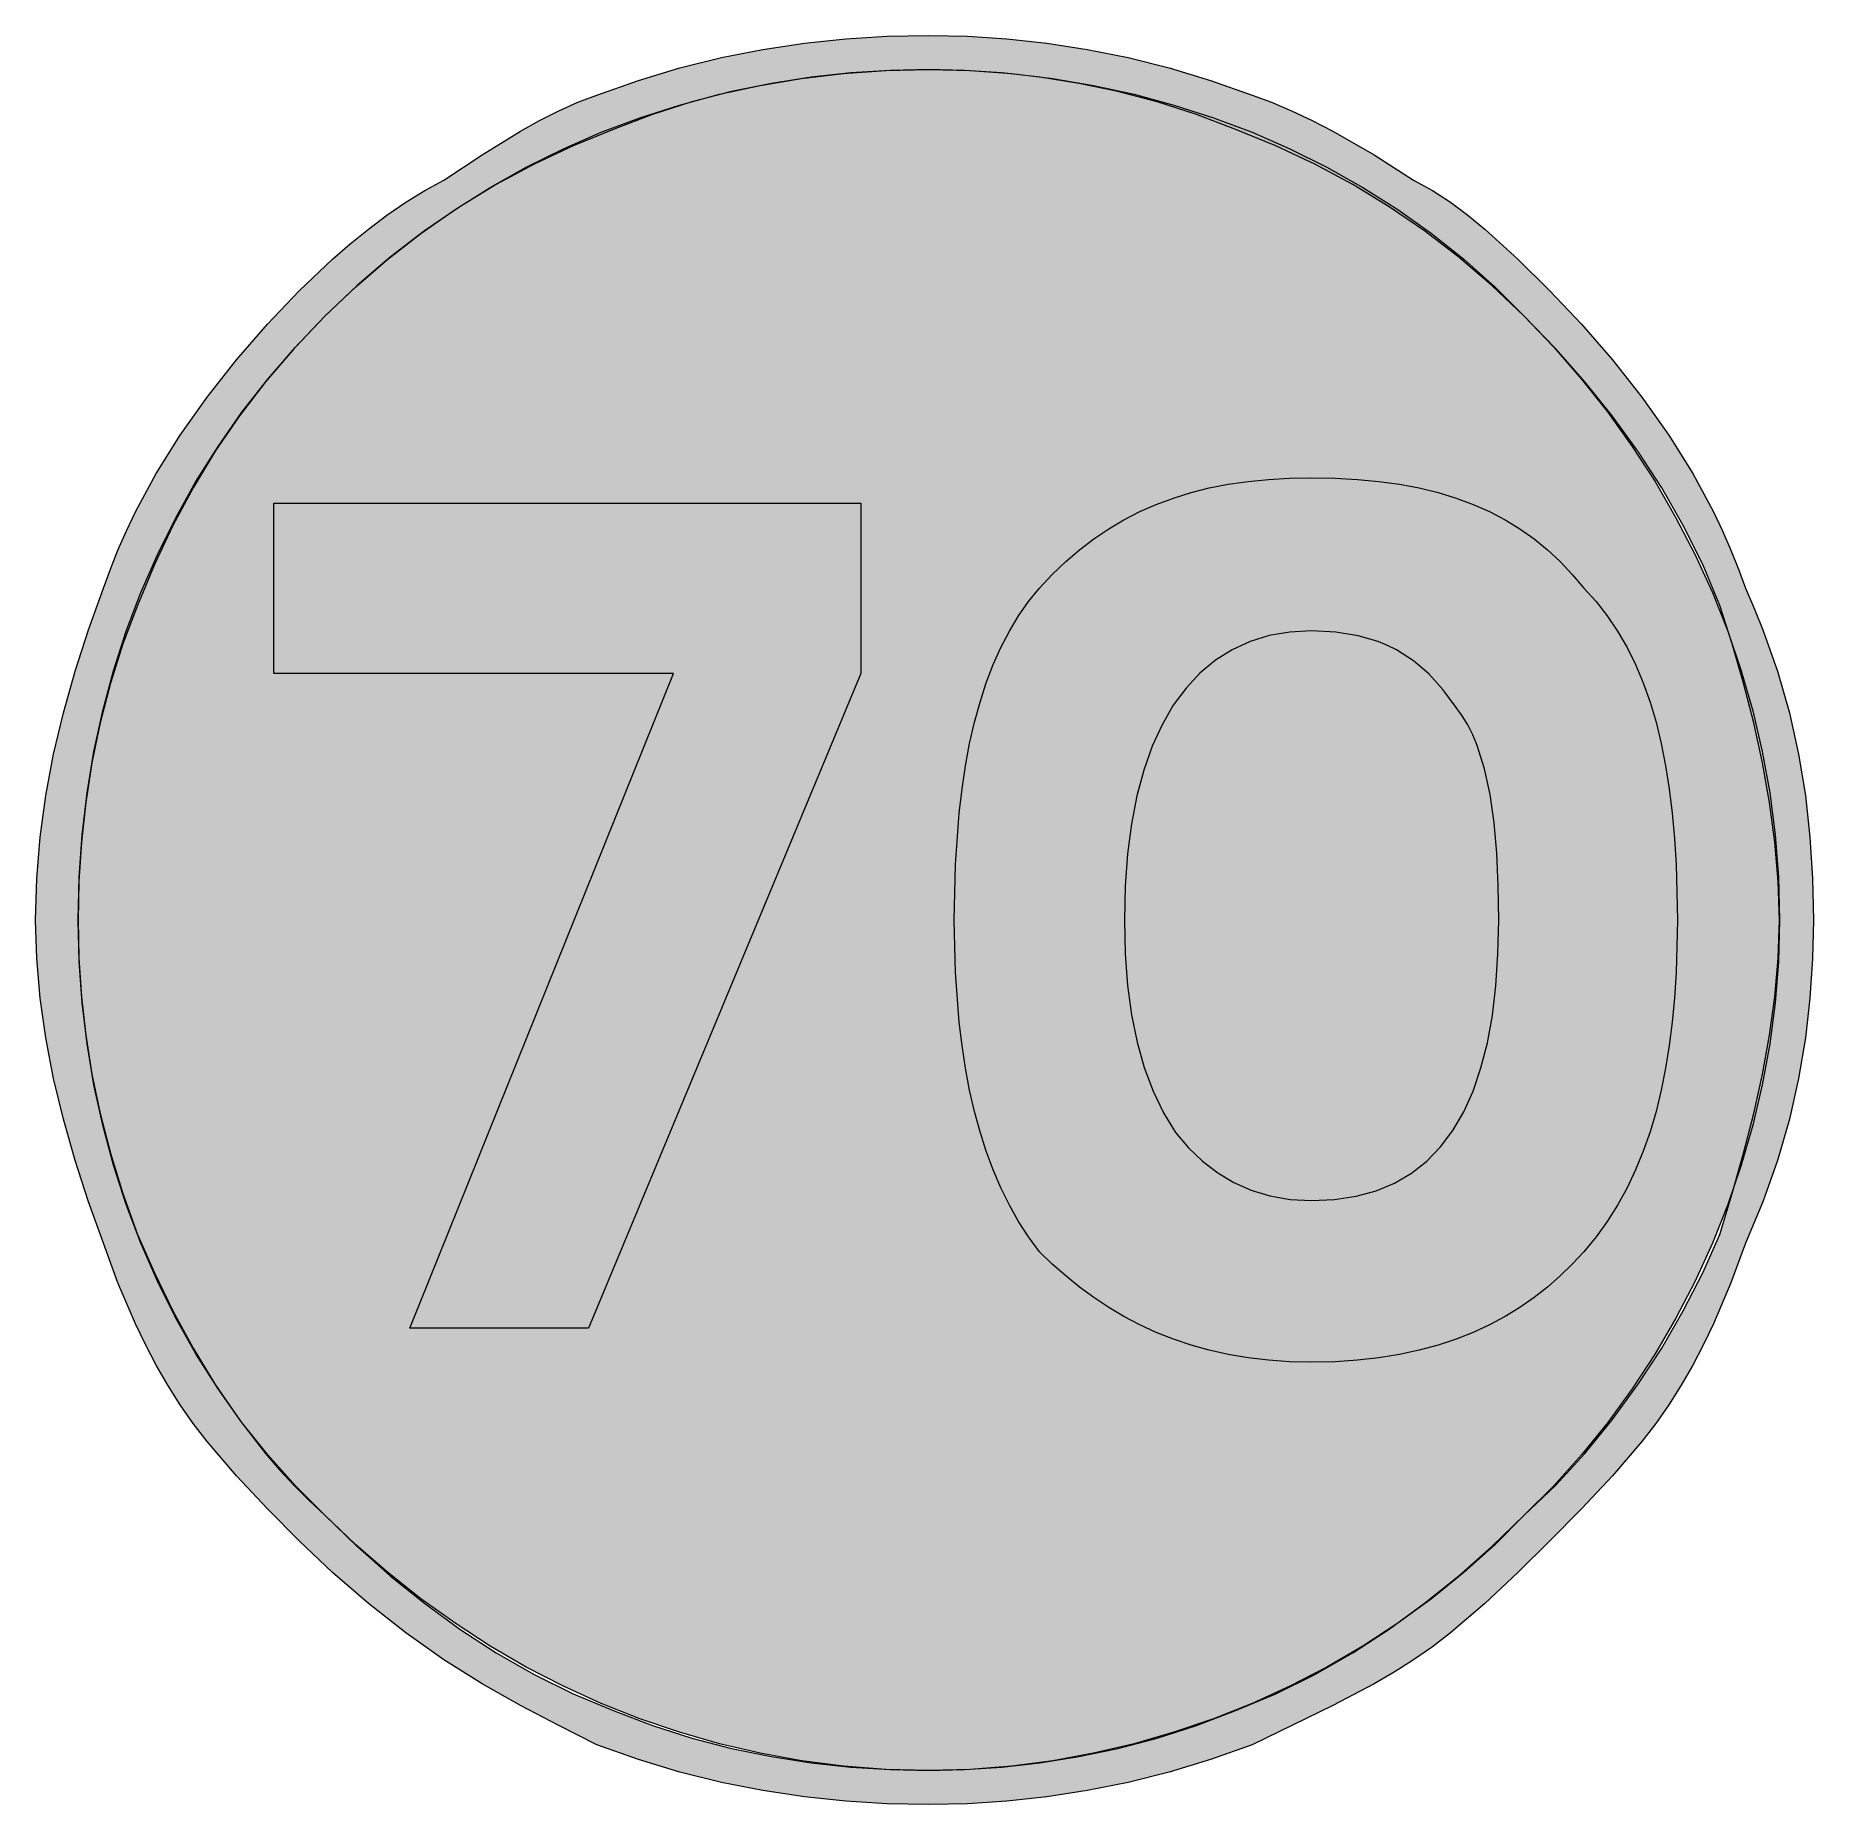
# Model space of a CAD drawing. Header units: metres. Extents: x 158 to 409, y 12 to 261.
import ezdxf

# ---------------------------------------------------------------- set-up
doc = ezdxf.new("R2010")
doc.units = ezdxf.units.M
doc.layers.add('FILL_BLACK_000000', color=7, linetype='Continuous', true_color=0x000000)
doc.layers.add('FILL_YELLOW_FFFF00', color=7, linetype='Continuous', true_color=0xffff00)

msp = doc.modelspace()

# ---------------------------------------------------------------- hatches: boundary and pattern name
at = {"layer": 'FILL_BLACK_000000', "true_color": 0x000000}
h = msp.add_hatch(color=7, dxfattribs=at)
h.dxf.hatch_style = 1
h.paths.add_polyline_path([(408.32, 125.31), (407.67, 119.68), (406.71, 113.97), (405.41, 108.21), (403.75, 102.4), (401.69, 96.57), (399.21, 90.72), (397.18, 85.13), (394.71, 79.32), (393.3, 76.4), (391.78, 73.51), (390.15, 70.67), (388.41, 67.92), (386.56, 65.27), (384.6, 62.73), (380.46, 57.87), (376.09, 53.24), (371.61, 48.72), (367.09, 44.24), (362.46, 39.87), (357.6, 35.73), (355.06, 33.77), (352.41, 31.92), (349.66, 30.17), (346.82, 28.53), (341.01, 25.47), (329.61, 19.92), (323.76, 17.84), (317.93, 16.08), (312.12, 14.63), (306.36, 13.47), (300.65, 12.6), (295.02, 11.99), (289.46, 11.63), (284.01, 11.52), (278.16, 11.63), (272.31, 11.99), (266.46, 12.6), (260.61, 13.47), (254.76, 14.63), (248.91, 16.08), (243.06, 17.84), (237.21, 19.92), (231.81, 22.64), (226.41, 25.47), (221.01, 28.53), (215.61, 31.92), (210.23, 35.73), (204.96, 39.87), (199.92, 44.24), (195.21, 48.72), (190.73, 53.24), (186.36, 57.87), (182.22, 62.73), (180.26, 65.27), (178.41, 67.92), (176.67, 70.67), (175.03, 73.51), (173.52, 76.4), (172.11, 79.32), (169.63, 85.13), (167.61, 90.72), (165.47, 96.57), (163.58, 102.4), (161.94, 108.21), (160.56, 113.97), (159.47, 119.68), (158.67, 125.31), (158.18, 130.87), (158.01, 136.32), (158.18, 142.17), (158.67, 148.02), (159.47, 153.87), (160.56, 159.72), (161.94, 165.57), (163.58, 171.42), (165.47, 177.27), (167.61, 183.12), (168.57, 185.82), (169.63, 188.52), (170.82, 191.22), (172.11, 193.92), (175.03, 199.32), (178.41, 204.72), (182.22, 210.1), (186.36, 215.37), (190.73, 220.41), (195.21, 225.12), (199.92, 229.58), (202.4, 231.74), (204.96, 233.82), (207.57, 235.78), (210.23, 237.61), (212.91, 239.26), (215.61, 240.72), (221.01, 244.28), (226.41, 247.62), (229.11, 249.13), (231.81, 250.51), (234.51, 251.71), (237.21, 252.72), (243.06, 254.8), (248.91, 256.56), (254.76, 258.01), (260.61, 259.17), (266.46, 260.04), (272.31, 260.65), (278.16, 261.01), (284.01, 261.12), (289.46, 261.01), (295.02, 260.65), (300.65, 260.04), (306.36, 259.17), (312.12, 258.01), (317.93, 256.56), (323.76, 254.8), (329.61, 252.72), (332.36, 251.71), (335.2, 250.51), (338.09, 249.13), (341.01, 247.62), (346.82, 244.28), (352.41, 240.72), (355.06, 239.26), (357.6, 237.61), (360.07, 235.78), (362.46, 233.82), (367.09, 229.58), (371.61, 225.12), (376.09, 220.41), (380.46, 215.37), (384.6, 210.1), (388.41, 204.72), (391.78, 199.32), (394.71, 193.92), (396, 191.22), (397.18, 188.52), (398.25, 185.82), (399.21, 183.12), (400.5, 180.19), (401.69, 177.27), (403.75, 171.42), (405.41, 165.57), (406.71, 159.72), (407.67, 153.87), (408.32, 148.02), (408.69, 142.17), (408.81, 136.32), (408.69, 130.87), (408.32, 125.31)])
h.paths.add_polyline_path([(403.37, 147.31), (402.62, 152.9), (401.61, 158.52), (400.38, 164.14), (398.95, 169.73), (397.35, 175.27), (395.61, 180.72), (393.19, 186.46), (390.45, 191.99), (387.4, 197.32), (384.06, 202.47), (380.43, 207.45), (376.54, 212.28), (372.4, 216.96), (368.01, 221.52), (363.45, 225.85), (358.77, 229.86), (353.94, 233.56), (348.96, 236.97), (343.81, 240.09), (338.48, 242.95), (332.95, 245.56), (327.21, 247.92), (321.76, 250), (316.24, 251.76), (310.69, 253.21), (305.16, 254.37), (299.68, 255.24), (294.3, 255.85), (289.07, 256.21), (284.01, 256.32), (278.56, 256.21), (273.02, 255.85), (267.43, 255.24), (261.81, 254.37), (256.19, 253.21), (250.6, 251.76), (245.06, 250), (239.61, 247.92), (233.87, 245.56), (228.34, 242.95), (223.01, 240.09), (217.86, 236.97), (212.88, 233.56), (208.05, 229.86), (203.37, 225.85), (198.81, 221.52), (194.48, 216.96), (190.47, 212.28), (186.77, 207.45), (183.36, 202.47), (180.24, 197.32), (177.38, 191.99), (174.77, 186.46), (172.41, 180.72), (170.33, 175.27), (168.57, 169.73), (167.12, 164.14), (165.96, 158.52), (165.09, 152.9), (164.48, 147.31), (164.12, 141.77), (164.01, 136.32), (164.12, 130.92), (164.48, 125.5), (165.09, 120.06), (165.96, 114.57), (167.12, 109.03), (168.57, 103.41), (170.33, 97.72), (172.41, 91.92), (174.77, 86.53), (177.38, 81.18), (180.24, 75.91), (183.36, 70.77), (186.77, 65.8), (190.47, 61.04), (192.43, 58.75), (194.48, 56.53), (196.6, 54.39), (198.81, 52.32), (203.37, 47.93), (208.05, 43.79), (212.88, 39.9), (217.86, 36.27), (223.01, 32.93), (228.34, 29.88), (233.87, 27.14), (239.61, 24.72), (245.06, 22.64), (250.6, 20.88), (256.19, 19.43), (261.81, 18.27), (267.43, 17.4), (273.02, 16.79), (278.56, 16.43), (284.01, 16.32), (289.07, 16.43), (294.3, 16.79), (299.68, 17.4), (305.16, 18.27), (310.69, 19.43), (316.24, 20.88), (321.76, 22.64), (327.21, 24.72), (332.95, 27.14), (338.48, 29.88), (343.81, 32.93), (348.96, 36.27), (353.94, 39.9), (358.77, 43.79), (363.45, 47.93), (368.01, 52.32), (372.4, 56.53), (376.54, 61.04), (380.43, 65.8), (384.06, 70.77), (387.4, 75.91), (390.45, 81.18), (393.19, 86.53), (395.61, 91.92), (397.35, 97.72), (398.95, 103.41), (400.38, 109.03), (401.61, 114.57), (402.62, 120.06), (403.37, 125.5), (403.85, 130.92), (404.01, 136.32), (403.85, 141.77), (403.37, 147.31)], flags=16)
h = msp.add_hatch(color=7, dxfattribs=at)
h.dxf.hatch_style = 1
h.paths.add_polyline_path([(389.21, 125.35), (388.9, 121.92), (388.48, 118.6), (387.96, 115.39), (387.34, 112.3), (386.61, 109.32), (385.77, 106.45), (384.81, 103.69), (383.73, 101.05), (382.52, 98.52), (381.19, 96.1), (379.73, 93.79), (378.14, 91.6), (376.41, 89.52), (374.79, 87.76), (373.09, 86.09), (371.29, 84.52), (369.4, 83.03), (367.41, 81.65), (365.31, 80.37), (363.12, 79.19), (360.81, 78.12), (358.39, 77.16), (355.86, 76.32), (353.2, 75.6), (350.42, 75.01), (347.52, 74.54), (344.48, 74.2), (341.32, 73.99), (338.01, 73.92), (334.92, 73.99), (331.93, 74.2), (329.05, 74.54), (326.27, 75.01), (323.59, 75.6), (321.01, 76.32), (318.52, 77.16), (316.11, 78.12), (313.79, 79.19), (311.55, 80.37), (309.39, 81.65), (307.3, 83.03), (305.28, 84.52), (303.33, 86.09), (301.44, 87.76), (299.61, 89.52), (298.09, 91.6), (296.68, 93.79), (295.38, 96.1), (294.19, 98.52), (293.1, 101.05), (292.12, 103.69), (291.24, 106.45), (290.46, 109.32), (289.78, 112.3), (289.19, 115.39), (288.7, 118.6), (288.3, 121.92), (287.78, 128.89), (287.61, 136.32), (287.78, 144.14), (288.3, 151.39), (288.7, 154.81), (289.19, 158.09), (289.78, 161.22), (290.46, 164.22), (291.24, 167.07), (292.12, 169.79), (293.1, 172.36), (294.19, 174.79), (295.38, 177.09), (296.68, 179.24), (298.09, 181.25), (299.61, 183.12), (301.44, 185.07), (303.33, 186.89), (305.28, 188.57), (307.3, 190.11), (309.39, 191.52), (311.55, 192.8), (313.79, 193.95), (316.11, 194.97), (318.52, 195.86), (321.01, 196.63), (323.59, 197.28), (326.27, 197.8), (329.05, 198.21), (331.93, 198.49), (334.92, 198.66), (338.01, 198.72), (341.32, 198.66), (344.48, 198.49), (347.52, 198.21), (350.42, 197.8), (353.2, 197.28), (355.86, 196.63), (358.39, 195.86), (360.81, 194.97), (363.12, 193.95), (365.31, 192.8), (367.41, 191.52), (369.4, 190.11), (371.29, 188.57), (373.09, 186.89), (374.79, 185.07), (376.41, 183.12), (378.14, 181.25), (379.73, 179.24), (381.19, 177.09), (382.52, 174.79), (383.73, 172.36), (384.81, 169.79), (385.77, 167.07), (386.61, 164.22), (387.34, 161.22), (387.96, 158.09), (388.48, 154.81), (388.9, 151.39), (389.21, 147.84), (389.44, 144.14), (389.61, 136.32), (389.44, 128.89), (389.21, 125.35)])
h.paths.add_polyline_path([(364.15, 145.73), (363.78, 150.03), (363.21, 154.02), (362.42, 157.67), (361.37, 160.96), (360.75, 162.45), (360.05, 163.85), (359.27, 165.14), (358.41, 166.32), (356.55, 168.85), (354.55, 171.04), (352.38, 172.9), (350.01, 174.42), (348.74, 175.05), (347.42, 175.6), (344.57, 176.44), (341.45, 176.95), (338.01, 177.12), (334.94, 176.95), (332.05, 176.45), (329.34, 175.62), (326.8, 174.46), (324.44, 172.97), (322.27, 171.17), (320.3, 169.05), (318.51, 166.62), (316.92, 163.88), (315.53, 160.83), (314.35, 157.48), (313.37, 153.83), (312.61, 149.89), (312.06, 145.65), (311.72, 141.13), (311.61, 136.32), (311.72, 131.54), (312.06, 127.08), (312.62, 122.93), (313.41, 119.07), (314.42, 115.5), (315.66, 112.19), (317.12, 109.13), (318.81, 106.32), (320.67, 104.18), (322.65, 102.29), (324.78, 100.65), (327.06, 99.27), (329.51, 98.18), (332.14, 97.38), (334.97, 96.89), (338.01, 96.72), (341.27, 96.87), (344.31, 97.34), (347.13, 98.11), (349.73, 99.19), (352.11, 100.59), (354.27, 102.29), (356.22, 104.3), (357.96, 106.62), (359.49, 109.25), (360.8, 112.19), (361.91, 115.44), (362.82, 118.99), (363.52, 122.86), (364.01, 127.04), (364.31, 131.52), (364.41, 136.32), (364.35, 141.15), (364.15, 145.73)], flags=16)
h = msp.add_hatch(color=7, dxfattribs=at)
h.dxf.hatch_style = 1
h.paths.add_polyline_path([(248.01, 171.12), (191.61, 171.12), (191.61, 195.12), (274.41, 195.12), (274.41, 171.12), (236.01, 78.72), (210.81, 78.72), (248.01, 171.12)])
at = {"layer": 'FILL_YELLOW_FFFF00', "true_color": 0xffff00}
h = msp.add_hatch(color=7, dxfattribs=at)
h.dxf.hatch_style = 1
h.paths.add_polyline_path([(403.86, 130.47), (403.4, 124.64), (402.64, 118.83), (401.59, 113.07), (400.25, 107.36), (398.63, 101.73), (396.73, 96.17), (394.56, 90.72), (392.12, 85.38), (389.42, 80.16), (386.46, 75.09), (383.25, 70.17), (379.8, 65.42), (376.1, 60.85), (372.17, 56.48), (368.01, 52.32), (363.85, 48.16), (359.48, 44.23), (354.91, 40.53), (350.16, 37.08), (345.24, 33.87), (340.17, 30.91), (334.95, 28.21), (329.61, 25.77), (324.16, 23.6), (318.6, 21.7), (312.97, 20.08), (307.26, 18.74), (301.5, 17.69), (295.69, 16.93), (289.86, 16.47), (284.01, 16.32), (277.96, 16.47), (271.98, 16.93), (266.07, 17.69), (260.23, 18.74), (254.48, 20.08), (248.83, 21.7), (243.27, 23.6), (237.81, 25.77), (232.47, 28.21), (227.24, 30.91), (222.15, 33.87), (217.18, 37.08), (212.36, 40.53), (207.69, 44.23), (203.17, 48.16), (198.81, 52.32), (194.66, 56.48), (190.77, 60.85), (187.13, 65.42), (183.75, 70.17), (180.64, 75.09), (177.78, 80.16), (175.19, 85.38), (172.86, 90.72), (170.8, 96.17), (169.01, 101.73), (167.49, 107.36), (166.24, 113.07), (165.27, 118.83), (164.57, 124.64), (164.15, 130.47), (164.01, 136.32), (164.15, 142.37), (164.57, 148.35), (165.27, 154.26), (166.24, 160.09), (167.49, 165.85), (169.01, 171.5), (170.8, 177.06), (172.86, 182.52), (175.19, 187.86), (177.78, 193.09), (180.64, 198.18), (183.75, 203.14), (187.13, 207.97), (190.77, 212.64), (194.66, 217.16), (198.81, 221.52), (203.17, 225.67), (207.69, 229.56), (212.36, 233.2), (217.18, 236.58), (222.15, 239.69), (227.24, 242.55), (232.47, 245.14), (237.81, 247.47), (243.27, 249.53), (248.83, 251.32), (254.48, 252.84), (260.23, 254.09), (266.07, 255.06), (271.98, 255.76), (277.96, 256.18), (284.01, 256.32), (289.86, 256.18), (295.69, 255.76), (301.5, 255.06), (307.26, 254.09), (312.97, 252.84), (318.6, 251.32), (324.16, 249.53), (329.61, 247.47), (334.95, 245.14), (340.17, 242.55), (345.24, 239.69), (350.16, 236.58), (354.91, 233.2), (359.48, 229.56), (363.85, 225.67), (368.01, 221.52), (372.17, 217.16), (376.1, 212.64), (379.8, 207.97), (383.25, 203.14), (386.46, 198.18), (389.42, 193.09), (392.12, 187.86), (394.56, 182.52), (396.73, 177.06), (398.63, 171.5), (400.25, 165.85), (401.59, 160.09), (402.64, 154.26), (403.4, 148.35), (403.86, 142.37), (404.01, 136.32), (403.86, 130.47)])

# ---------------------------------------------------------------- linework, layer by layer
at = {"layer": 'FILL_BLACK_000000', "lineweight": 0, "true_color": 0x000000}
for points in [[(408.32, 125.31), (407.67, 119.68), (406.71, 113.97), (405.41, 108.21), (403.75, 102.4), (401.69, 96.57), (399.21, 90.72), (397.18, 85.13), (394.71, 79.32), (393.3, 76.4), (391.78, 73.51), (390.15, 70.67), (388.41, 67.92), (386.56, 65.27), (384.6, 62.73), (380.46, 57.87), (376.09, 53.24), (371.61, 48.72), (367.09, 44.24), (362.46, 39.87), (357.6, 35.73), (355.06, 33.77), (352.41, 31.92), (349.66, 30.17), (346.82, 28.53), (341.01, 25.47), (329.61, 19.92), (323.76, 17.84), (317.93, 16.08), (312.12, 14.63), (306.36, 13.47), (300.65, 12.6), (295.02, 11.99), (289.46, 11.63), (284.01, 11.52), (278.16, 11.63), (272.31, 11.99), (266.46, 12.6), (260.61, 13.47), (254.76, 14.63), (248.91, 16.08), (243.06, 17.84), (237.21, 19.92), (231.81, 22.64), (226.41, 25.47), (221.01, 28.53), (215.61, 31.92), (210.23, 35.73), (204.96, 39.87), (199.92, 44.24), (195.21, 48.72), (190.73, 53.24), (186.36, 57.87), (182.22, 62.73), (180.26, 65.27), (178.41, 67.92), (176.67, 70.67), (175.03, 73.51), (173.52, 76.4), (172.11, 79.32), (169.63, 85.13), (167.61, 90.72), (165.47, 96.57), (163.58, 102.4), (161.94, 108.21), (160.56, 113.97), (159.47, 119.68), (158.67, 125.31), (158.18, 130.87), (158.01, 136.32), (158.18, 142.17), (158.67, 148.02), (159.47, 153.87), (160.56, 159.72), (161.94, 165.57), (163.58, 171.42), (165.47, 177.27), (167.61, 183.12), (168.57, 185.82), (169.63, 188.52), (170.82, 191.22), (172.11, 193.92), (175.03, 199.32), (178.41, 204.72), (182.22, 210.1), (186.36, 215.37), (190.73, 220.41), (195.21, 225.12), (199.92, 229.58), (202.4, 231.74), (204.96, 233.82), (207.57, 235.78), (210.23, 237.61), (212.91, 239.26), (215.61, 240.72), (221.01, 244.28), (226.41, 247.62), (229.11, 249.13), (231.81, 250.51), (234.51, 251.71), (237.21, 252.72), (243.06, 254.8), (248.91, 256.56), (254.76, 258.01), (260.61, 259.17), (266.46, 260.04), (272.31, 260.65), (278.16, 261.01), (284.01, 261.12), (289.46, 261.01), (295.02, 260.65), (300.65, 260.04), (306.36, 259.17), (312.12, 258.01), (317.93, 256.56), (323.76, 254.8), (329.61, 252.72), (332.36, 251.71), (335.2, 250.51), (338.09, 249.13), (341.01, 247.62), (346.82, 244.28), (352.41, 240.72), (355.06, 239.26), (357.6, 237.61), (360.07, 235.78), (362.46, 233.82), (367.09, 229.58), (371.61, 225.12), (376.09, 220.41), (380.46, 215.37), (384.6, 210.1), (388.41, 204.72), (391.78, 199.32), (394.71, 193.92), (396, 191.22), (397.18, 188.52), (398.25, 185.82), (399.21, 183.12), (400.5, 180.19), (401.69, 177.27), (403.75, 171.42), (405.41, 165.57), (406.71, 159.72), (407.67, 153.87), (408.32, 148.02), (408.69, 142.17), (408.81, 136.32), (408.69, 130.87)], [(403.37, 147.31), (402.62, 152.9), (401.61, 158.52), (400.38, 164.14), (398.95, 169.73), (397.35, 175.27), (395.61, 180.72), (393.19, 186.46), (390.45, 191.99), (387.4, 197.32), (384.06, 202.47), (380.43, 207.45), (376.54, 212.28), (372.4, 216.96), (368.01, 221.52), (363.45, 225.85), (358.77, 229.86), (353.94, 233.56), (348.96, 236.97), (343.81, 240.09), (338.48, 242.95), (332.95, 245.56), (327.21, 247.92), (321.76, 250), (316.24, 251.76), (310.69, 253.21), (305.16, 254.37), (299.68, 255.24), (294.3, 255.85), (289.07, 256.21), (284.01, 256.32), (278.56, 256.21), (273.02, 255.85), (267.43, 255.24), (261.81, 254.37), (256.19, 253.21), (250.6, 251.76), (245.06, 250), (239.61, 247.92), (233.87, 245.56), (228.34, 242.95), (223.01, 240.09), (217.86, 236.97), (212.88, 233.56), (208.05, 229.86), (203.37, 225.85), (198.81, 221.52), (194.48, 216.96), (190.47, 212.28), (186.77, 207.45), (183.36, 202.47), (180.24, 197.32), (177.38, 191.99), (174.77, 186.46), (172.41, 180.72), (170.33, 175.27), (168.57, 169.73), (167.12, 164.14), (165.96, 158.52), (165.09, 152.9), (164.48, 147.31), (164.12, 141.77), (164.01, 136.32), (164.12, 130.92), (164.48, 125.5), (165.09, 120.06), (165.96, 114.57), (167.12, 109.03), (168.57, 103.41), (170.33, 97.72), (172.41, 91.92), (174.77, 86.53), (177.38, 81.18), (180.24, 75.91), (183.36, 70.77), (186.77, 65.8), (190.47, 61.04), (192.43, 58.75), (194.48, 56.53), (196.6, 54.39), (198.81, 52.32), (203.37, 47.93), (208.05, 43.79), (212.88, 39.9), (217.86, 36.27), (223.01, 32.93), (228.34, 29.88), (233.87, 27.14), (239.61, 24.72), (245.06, 22.64), (250.6, 20.88), (256.19, 19.43), (261.81, 18.27), (267.43, 17.4), (273.02, 16.79), (278.56, 16.43), (284.01, 16.32), (289.07, 16.43), (294.3, 16.79), (299.68, 17.4), (305.16, 18.27), (310.69, 19.43), (316.24, 20.88), (321.76, 22.64), (327.21, 24.72), (332.95, 27.14), (338.48, 29.88), (343.81, 32.93), (348.96, 36.27), (353.94, 39.9), (358.77, 43.79), (363.45, 47.93), (368.01, 52.32), (372.4, 56.53), (376.54, 61.04), (380.43, 65.8), (384.06, 70.77), (387.4, 75.91), (390.45, 81.18), (393.19, 86.53), (395.61, 91.92), (397.35, 97.72), (398.95, 103.41), (400.38, 109.03), (401.61, 114.57), (402.62, 120.06), (403.37, 125.5), (403.85, 130.92), (404.01, 136.32), (403.85, 141.77)], [(389.21, 125.35), (388.9, 121.92), (388.48, 118.6), (387.96, 115.39), (387.34, 112.3), (386.61, 109.32), (385.77, 106.45), (384.81, 103.69), (383.73, 101.05), (382.52, 98.52), (381.19, 96.1), (379.73, 93.79), (378.14, 91.6), (376.41, 89.52), (374.79, 87.76), (373.09, 86.09), (371.29, 84.52), (369.4, 83.03), (367.41, 81.65), (365.31, 80.37), (363.12, 79.19), (360.81, 78.12), (358.39, 77.16), (355.86, 76.32), (353.2, 75.6), (350.42, 75.01), (347.52, 74.54), (344.48, 74.2), (341.32, 73.99), (338.01, 73.92), (334.92, 73.99), (331.93, 74.2), (329.05, 74.54), (326.27, 75.01), (323.59, 75.6), (321.01, 76.32), (318.52, 77.16), (316.11, 78.12), (313.79, 79.19), (311.55, 80.37), (309.39, 81.65), (307.3, 83.03), (305.28, 84.52), (303.33, 86.09), (301.44, 87.76), (299.61, 89.52), (298.09, 91.6), (296.68, 93.79), (295.38, 96.1), (294.19, 98.52), (293.1, 101.05), (292.12, 103.69), (291.24, 106.45), (290.46, 109.32), (289.78, 112.3), (289.19, 115.39), (288.7, 118.6), (288.3, 121.92), (287.78, 128.89), (287.61, 136.32), (287.78, 144.14), (288.3, 151.39), (288.7, 154.81), (289.19, 158.09), (289.78, 161.22), (290.46, 164.22), (291.24, 167.07), (292.12, 169.79), (293.1, 172.36), (294.19, 174.79), (295.38, 177.09), (296.68, 179.24), (298.09, 181.25), (299.61, 183.12), (301.44, 185.07), (303.33, 186.89), (305.28, 188.57), (307.3, 190.11), (309.39, 191.52), (311.55, 192.8), (313.79, 193.95), (316.11, 194.97), (318.52, 195.86), (321.01, 196.63), (323.59, 197.28), (326.27, 197.8), (329.05, 198.21), (331.93, 198.49), (334.92, 198.66), (338.01, 198.72), (341.32, 198.66), (344.48, 198.49), (347.52, 198.21), (350.42, 197.8), (353.2, 197.28), (355.86, 196.63), (358.39, 195.86), (360.81, 194.97), (363.12, 193.95), (365.31, 192.8), (367.41, 191.52), (369.4, 190.11), (371.29, 188.57), (373.09, 186.89), (374.79, 185.07), (376.41, 183.12), (378.14, 181.25), (379.73, 179.24), (381.19, 177.09), (382.52, 174.79), (383.73, 172.36), (384.81, 169.79), (385.77, 167.07), (386.61, 164.22), (387.34, 161.22), (387.96, 158.09), (388.48, 154.81), (388.9, 151.39), (389.21, 147.84), (389.44, 144.14), (389.61, 136.32), (389.44, 128.89)], [(248.01, 171.12), (191.61, 171.12), (191.61, 195.12), (274.41, 195.12), (274.41, 171.12), (236.01, 78.72), (210.81, 78.72)], [(364.15, 145.73), (363.78, 150.03), (363.21, 154.02), (362.42, 157.67), (361.37, 160.96), (360.75, 162.45), (360.05, 163.85), (359.27, 165.14), (358.41, 166.32), (356.55, 168.85), (354.55, 171.04), (352.38, 172.9), (350.01, 174.42), (348.74, 175.05), (347.42, 175.6), (344.57, 176.44), (341.45, 176.95), (338.01, 177.12), (334.94, 176.95), (332.05, 176.45), (329.34, 175.62), (326.8, 174.46), (324.44, 172.97), (322.27, 171.17), (320.3, 169.05), (318.51, 166.62), (316.92, 163.88), (315.53, 160.83), (314.35, 157.48), (313.37, 153.83), (312.61, 149.89), (312.06, 145.65), (311.72, 141.13), (311.61, 136.32), (311.72, 131.54), (312.06, 127.08), (312.62, 122.93), (313.41, 119.07), (314.42, 115.5), (315.66, 112.19), (317.12, 109.13), (318.81, 106.32), (320.67, 104.18), (322.65, 102.29), (324.78, 100.65), (327.06, 99.27), (329.51, 98.18), (332.14, 97.38), (334.97, 96.89), (338.01, 96.72), (341.27, 96.87), (344.31, 97.34), (347.13, 98.11), (349.73, 99.19), (352.11, 100.59), (354.27, 102.29), (356.22, 104.3), (357.96, 106.62), (359.49, 109.25), (360.8, 112.19), (361.91, 115.44), (362.82, 118.99), (363.52, 122.86), (364.01, 127.04), (364.31, 131.52), (364.41, 136.32), (364.35, 141.15)]]:
    msp.add_lwpolyline(points, close=True, dxfattribs=at)
at = {"layer": 'FILL_YELLOW_FFFF00', "lineweight": 0, "true_color": 0xffff00}
msp.add_lwpolyline([(403.86, 130.47), (403.4, 124.64), (402.64, 118.83), (401.59, 113.07), (400.25, 107.36), (398.63, 101.73), (396.73, 96.17), (394.56, 90.72), (392.12, 85.38), (389.42, 80.16), (386.46, 75.09), (383.25, 70.17), (379.8, 65.42), (376.1, 60.85), (372.17, 56.48), (368.01, 52.32), (363.85, 48.16), (359.48, 44.23), (354.91, 40.53), (350.16, 37.08), (345.24, 33.87), (340.17, 30.91), (334.95, 28.21), (329.61, 25.77), (324.16, 23.6), (318.6, 21.7), (312.97, 20.08), (307.26, 18.74), (301.5, 17.69), (295.69, 16.93), (289.86, 16.47), (284.01, 16.32), (277.96, 16.47), (271.98, 16.93), (266.07, 17.69), (260.23, 18.74), (254.48, 20.08), (248.83, 21.7), (243.27, 23.6), (237.81, 25.77), (232.47, 28.21), (227.24, 30.91), (222.15, 33.87), (217.18, 37.08), (212.36, 40.53), (207.69, 44.23), (203.17, 48.16), (198.81, 52.32), (194.66, 56.48), (190.77, 60.85), (187.13, 65.42), (183.75, 70.17), (180.64, 75.09), (177.78, 80.16), (175.19, 85.38), (172.86, 90.72), (170.8, 96.17), (169.01, 101.73), (167.49, 107.36), (166.24, 113.07), (165.27, 118.83), (164.57, 124.64), (164.15, 130.47), (164.01, 136.32), (164.15, 142.37), (164.57, 148.35), (165.27, 154.26), (166.24, 160.09), (167.49, 165.85), (169.01, 171.5), (170.8, 177.06), (172.86, 182.52), (175.19, 187.86), (177.78, 193.09), (180.64, 198.18), (183.75, 203.14), (187.13, 207.97), (190.77, 212.64), (194.66, 217.16), (198.81, 221.52), (203.17, 225.67), (207.69, 229.56), (212.36, 233.2), (217.18, 236.58), (222.15, 239.69), (227.24, 242.55), (232.47, 245.14), (237.81, 247.47), (243.27, 249.53), (248.83, 251.32), (254.48, 252.84), (260.23, 254.09), (266.07, 255.06), (271.98, 255.76), (277.96, 256.18), (284.01, 256.32), (289.86, 256.18), (295.69, 255.76), (301.5, 255.06), (307.26, 254.09), (312.97, 252.84), (318.6, 251.32), (324.16, 249.53), (329.61, 247.47), (334.95, 245.14), (340.17, 242.55), (345.24, 239.69), (350.16, 236.58), (354.91, 233.2), (359.48, 229.56), (363.85, 225.67), (368.01, 221.52), (372.17, 217.16), (376.1, 212.64), (379.8, 207.97), (383.25, 203.14), (386.46, 198.18), (389.42, 193.09), (392.12, 187.86), (394.56, 182.52), (396.73, 177.06), (398.63, 171.5), (400.25, 165.85), (401.59, 160.09), (402.64, 154.26), (403.4, 148.35), (403.86, 142.37), (404.01, 136.32)], close=True, dxfattribs=at)

doc.saveas('drawing.dxf')
